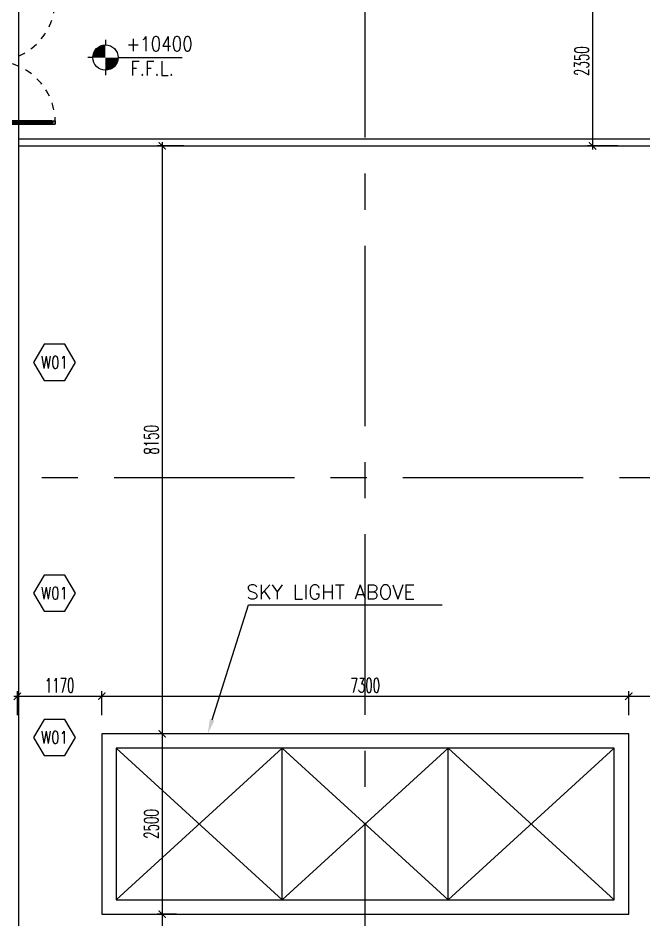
# Model space of a CAD drawing. Extents: x 88852.7 to 88945.7, y 39921.6 to 40001.1.
# Drawn here: x 88893.18 to 88901.85, y 39966.77 to 39979.27 of the extents above; entities that cross this region are included whole.
import ezdxf
from ezdxf.enums import TextEntityAlignment as Align

# ---------------------------------------------------------------- set-up
doc = ezdxf.new("R2010")
doc.units = 0
doc.header["$MEASUREMENT"] = 0
doc.header["$PDMODE"] = 34
doc.linetypes.add('CENTERX2', pattern=[4, 2.5, -0.5, 0.5, -0.5])
doc.linetypes.add('HIDDEN', pattern=[0.375, 0.25, -0.125])
doc.layers.get('0').update_dxf_attribs({"linetype": 'CONTINUOUS'})
doc.layers.get('DEFPOINTS').update_dxf_attribs({"linetype": 'CONTINUOUS'})
for name, color, linetype in [('AXES', 11, 'CENTERX2'), ('DIM', 4, 'CONTINUOUS'), ('DOOR', 7, 'CONTINUOUS'), ('EJ', 9, 'CONTINUOUS'), ('LEV-PL', 7, 'CONTINUOUS'), ('RM-IND', 7, 'CONTINUOUS'), ('RM-NAME', 2, 'CONTINUOUS'), ('ROOF', 7, 'CONTINUOUS'), ('SkyLight', 7, 'CONTINUOUS'), ('STR', 7, 'CONTINUOUS'), ('WALL', 2, 'CONTINUOUS'), ('WIN-BOX', 3, 'CONTINUOUS'), ('WIN-NO', 5, 'CONTINUOUS')]:
    doc.layers.add(name, color=color, linetype=linetype)
doc.styles.add('ROMANS', font='ROMANS.shx', dxfattribs={"width": 0.6})
doc.styles.add('S', font='ROMANS.SHX')
doc.dimstyles.new('STANDARD in', dxfattribs={"dimtxt": 0.2, "dimasz": 0.1, "dimexe": 0.07, "dimexo": 0.07, "dimgap": 0.05, "dimtad": 1, "dimdec": 0, "dimlfac": 1000, "dimzin": 0, "dimdsep": 46, "dimtxsty": 'ROMANS', "dimblk": 'ARCHTICK', "dimcen": 0.05, "dimdle": 0.05, "dimclrd": 4, "dimclre": 4, "dimclrt": 2, "dimadec": 0, "dimazin": 0, "dimtfac": 1, "dimtdec": 0, "dimtmove": 2, "dimatfit": 3, "dimfxl": 0, "dimtolj": 1, "dimtzin": 0, "dimarcsym": 0})

# ---------------------------------------------------------------- blocks, each defined once
blk = doc.blocks.new('_ARCHTICK')
at = {"color": 0, "linetype": 'ByBlock', "const_width": 0.15}
blk.add_lwpolyline([(-0.5, -0.5), (0.5, 0.5)], dxfattribs=at)
blk = doc.blocks.new('*D212')
at = {"layer": 'DEFPOINTS', "color": 0, "linetype": 'ByBlock'}
for p in [(88901.56, 39979.85), (88901.139, 39977.5), (88901.56, 39977.5)]:
    blk.add_point(p, dxfattribs=at)
at = {"layer": 'DIM', "color": 4, "linetype": 'ByBlock', "lineweight": -2}
for p, q in [((88901.49, 39979.85), (88901.069, 39979.85)), ((88901.139, 39979.9), (88901.139, 39977.45)), ((88901.49, 39977.5), (88901.069, 39977.5))]:
    blk.add_line(p, q, dxfattribs=at)
at = {"layer": 'DIM', "color": 4, "linetype": 'ByBlock', "lineweight": -2, "xscale": 0.1, "yscale": 0.1, "zscale": 0.1}
for p, rotation in [((88901.139, 39979.85), 90), ((88901.139, 39977.5), 270)]:
    blk.add_blockref('_ARCHTICK', p, dxfattribs=dict(at, rotation=rotation))
at = {"layer": 'DIM', "color": 2, "linetype": 'ByBlock', "insert": (88900.989, 39978.675), "char_height": 0.2, "attachment_point": 5, "rotation": 90, "style": 'ROMANS'}
blk.add_mtext('\\A1;2350', dxfattribs=at)
blk = doc.blocks.new('A$C272A55A0')
at = {"layer": 'DOOR', "color": 0, "linetype": 'ByBlock'}
for p, q in [((0, 900), (0, 1050)), ((50, 1050), (0, 1050)), ((50, 950), (50, 1050)), ((1750, 950), (1750, 1050)), ((1750, 1050), (1800, 1050)), ((1800, 1050), (1800, 900)), ((0, 900), (25, 900)), ((25, 950), (50, 950)), ((25, 900), (25, 950)), ((75, 900), (25, 900)), ((25, 850), (25, 900)), ((75, 900), (75, 850)), ((1725, 900), (1775, 900)), ((1725, 900), (1725, 850)), ((1775, 950), (1750, 950)), ((1775, 900), (1775, 950)), ((1800, 900), (1775, 900)), ((1775, 850), (1775, 900)), ((42, 850), (25, 850)), ((58, 870), (42, 870)), ((42, 870), (42, 850)), ((58, 850), (58, 870)), ((75, 850), (58, 850)), ((1725, 850), (1742, 850)), ((1742, 870), (1758, 870)), ((1742, 850), (1742, 870)), ((1758, 870), (1758, 850)), ((1758, 850), (1775, 850)), ((1718, 160), (1709, 160)), ((1709, 95), (1709, 160)), ((1725, 173), (1718, 173)), ((1718, 173), (1718, 83)), ((1718, 95), (1718, 160)), ((1775, 173), (1782, 173)), ((1782, 173), (1782, 83)), ((1782, 160), (1791, 160)), ((1782, 95), (1782, 160)), ((1791, 95), (1791, 160)), ((25, 50), (42, 50)), ((25, 50), (25, 0)), ((25, 0), (75, 0)), ((75, 0), (25, 0)), ((42, 50), (42, 30)), ((42, 30), (58, 30)), ((58, 50), (75, 50)), ((58, 50), (58, 30)), ((75, 50), (75, 0)), ((1718, 95), (1709, 95)), ((1725, 83), (1718, 83)), ((1742, 50), (1725, 50)), ((1725, 50), (1725, 0)), ((1775, 0), (1725, 0)), ((1725, 0), (1775, 0)), ((1742, 50), (1742, 30)), ((1758, 30), (1742, 30)), ((1775, 50), (1758, 50)), ((1758, 50), (1758, 30)), ((1775, 83), (1782, 83)), ((1775, 50), (1775, 0)), ((1782, 95), (1791, 95))]:
    blk.add_line(p, q, dxfattribs=at)
at = {"layer": 'DOOR', "color": 9, "linetype": 'ByBlock'}
for p, q in [((50, 1050), (0, 1010)), ((50, 1050), (0, 937)), ((50, 1050), (37, 950)), ((1750, 1050), (1800, 1010)), ((1750, 1050), (1800, 937)), ((1750, 1050), (1763, 950))]:
    blk.add_line(p, q, dxfattribs=at)
at = {"layer": 'DOOR', "linetype": 'ByBlock'}
for p, q in [((25, 850), (25, 50)), ((42, 850), (42, 50)), ((58, 850), (58, 50)), ((75, 50), (75, 850)), ((1725, 50), (1725, 850)), ((1742, 850), (1742, 50)), ((1758, 850), (1758, 50)), ((1775, 850), (1775, 50))]:
    blk.add_line(p, q, dxfattribs=at)
at = {"layer": 'DOOR', "color": 0, "linetype": 'ByBlock'}
for centre in [(1676, 128), (1824, 128)]:
    blk.add_circle(centre, 32.4, dxfattribs=at)
at = {"layer": 'DOOR', "color": 9, "linetype": 'ByBlock'}
for centre, radius, start, end in [((50, 1050), 54.4, 203.2074, 270), ((50, 1050), 34.4, 180, 270), ((50, 1050), 14.4, 180, 270), ((1750, 1050), 14.4, 270, 0), ((1750, 1050), 34.4, 270, 0), ((1750, 1050), 54.4, 270, 336.7926), ((50, 1050), 74.4, 227.7764, 270), ((50, 1050), 94.4, 238.0182, 270), ((50, 1050), 114, 244.0838, 257.3774), ((50, 1050), 134, 248.1598, 259.28), ((50, 1050), 154, 251.1053, 256.2858), ((1750, 1050), 74.4, 270, 312.2236), ((1750, 1050), 94.4, 270, 301.9818), ((1750, 1050), 114, 282.6226, 295.9162), ((1750, 1050), 134, 280.72, 291.8402), ((1750, 1050), 154, 283.7142, 288.8947)]:
    blk.add_arc(centre, radius, start, end, dxfattribs=at)
at = {"layer": 'DOOR', "linetype": 'HIDDEN', "ltscale": 0.5}
for centre, start, end in [((50, 851), 268.3174, 3.2965), ((1750, 851), 176.7035, 271.6826)]:
    blk.add_arc(centre, 851, start, end, dxfattribs=at)
at = {"layer": 'WALL', "linetype": 'ByBlock'}
blk.add_line((1800, 900), (1800, 1050), dxfattribs=at)
blk = doc.blocks.new('LEV1')
at = {"layer": 'LEV-PL'}
for p, q in [((0, 245), (0, 175)), ((-175, 0), (-245, 0)), ((175, 0), (1061, 0)), ((0, -175), (0, -245))]:
    blk.add_line(p, q, dxfattribs=at)
at = {"layer": 'LEV-PL', "const_width": 175}
for points in [[(-88, 0, -0.414214), (0, 88, -1)], [(88, 0, -0.414214), (0, -88, -1)]]:
    blk.add_lwpolyline(points, format="xyb", dxfattribs=at)
at = {"layer": 'LEV-PL'}
blk.add_circle((0, 0), 175, dxfattribs=at)
at = {"layer": 'LEV-PL', "color": 4, "style": 'S', "width": 0.85}
for tag, p in [('+0000', (646, 50)), ('F.F.L.', (646, -250))]:
    blk.add_attdef(tag, text='', height=200, dxfattribs=at).set_placement(p, align=Align.CENTER)
blk = doc.blocks.new('WW1')
at = {"layer": 'WIN-BOX'}
blk.add_lwpolyline([(144, -250), (289, 0), (144, 250), (-144, 250), (-289, 0), (-144, -250)], close=True, dxfattribs=at)
at = {"layer": 'WIN-NO', "style": 'ROMANS', "width": 0.8}
blk.add_attdef('W00', text='', height=170, dxfattribs=at).set_placement((0, 0), align=Align.MIDDLE)
blk = doc.blocks.new('*D754')
at = {"layer": 'DEFPOINTS', "color": 0, "linetype": 'Continuous'}
for p in [(88901.64, 39969.871), (88894.34, 39969.538), (88901.64, 39969.538)]:
    blk.add_point(p, dxfattribs=at)
at = {"layer": 'DIM', "color": 4, "linetype": 'Continuous', "lineweight": -2}
for p, q in [((88894.29, 39969.871), (88901.69, 39969.871)), ((88894.34, 39969.608), (88894.34, 39969.941)), ((88901.64, 39969.608), (88901.64, 39969.941))]:
    blk.add_line(p, q, dxfattribs=at)
at = {"layer": 'DIM', "color": 4, "linetype": 'Continuous', "lineweight": -2, "xscale": 0.1, "yscale": 0.1, "zscale": 0.1, "rotation": 180}
blk.add_blockref('_ARCHTICK', (88894.34, 39969.871), dxfattribs=at)
at = {"layer": 'DIM', "color": 4, "linetype": 'Continuous', "lineweight": -2, "xscale": 0.1, "yscale": 0.1, "zscale": 0.1}
blk.add_blockref('_ARCHTICK', (88901.64, 39969.871), dxfattribs=at)
at = {"layer": 'DIM', "color": 2, "linetype": 'Continuous', "insert": (88897.99, 39970.021), "char_height": 0.2, "attachment_point": 5, "style": 'ROMANS'}
blk.add_mtext('\\A1;7300', dxfattribs=at)
blk = doc.blocks.new('*D755')
at = {"layer": 'DEFPOINTS', "color": 0, "linetype": 'Continuous'}
for p in [(88902.81, 39969.871), (88901.64, 39969.538), (88902.81, 39969.538)]:
    blk.add_point(p, dxfattribs=at)
at = {"layer": 'DIM', "color": 4, "linetype": 'Continuous', "lineweight": -2}
for p, q in [((88901.59, 39969.871), (88902.86, 39969.871)), ((88901.64, 39969.608), (88901.64, 39969.941)), ((88902.81, 39969.608), (88902.81, 39969.941))]:
    blk.add_line(p, q, dxfattribs=at)
at = {"layer": 'DIM', "color": 4, "linetype": 'Continuous', "lineweight": -2, "xscale": 0.1, "yscale": 0.1, "zscale": 0.1, "rotation": 180}
blk.add_blockref('_ARCHTICK', (88901.64, 39969.871), dxfattribs=at)
at = {"layer": 'DIM', "color": 4, "linetype": 'Continuous', "lineweight": -2, "xscale": 0.1, "yscale": 0.1, "zscale": 0.1}
blk.add_blockref('_ARCHTICK', (88902.81, 39969.871), dxfattribs=at)
at = {"layer": 'DIM', "color": 2, "linetype": 'Continuous', "insert": (88902.225, 39970.021), "char_height": 0.2, "attachment_point": 5, "style": 'ROMANS'}
blk.add_mtext('\\A1;1170', dxfattribs=at)
blk = doc.blocks.new('*D756')
at = {"layer": 'DEFPOINTS', "color": 0, "linetype": 'Continuous'}
for p in [(88894.34, 39969.871), (88893.17, 39969.538), (88894.34, 39969.538)]:
    blk.add_point(p, dxfattribs=at)
at = {"layer": 'DIM', "color": 4, "linetype": 'Continuous', "lineweight": -2}
for p, q in [((88893.12, 39969.871), (88894.39, 39969.871)), ((88893.17, 39969.608), (88893.17, 39969.941)), ((88894.34, 39969.608), (88894.34, 39969.941))]:
    blk.add_line(p, q, dxfattribs=at)
at = {"layer": 'DIM', "color": 4, "linetype": 'Continuous', "lineweight": -2, "xscale": 0.1, "yscale": 0.1, "zscale": 0.1, "rotation": 180}
blk.add_blockref('_ARCHTICK', (88893.17, 39969.871), dxfattribs=at)
at = {"layer": 'DIM', "color": 4, "linetype": 'Continuous', "lineweight": -2, "xscale": 0.1, "yscale": 0.1, "zscale": 0.1}
blk.add_blockref('_ARCHTICK', (88894.34, 39969.871), dxfattribs=at)
at = {"layer": 'DIM', "color": 2, "linetype": 'Continuous', "insert": (88893.755, 39970.021), "char_height": 0.2, "attachment_point": 5, "style": 'ROMANS'}
blk.add_mtext('\\A1;1170', dxfattribs=at)
blk = doc.blocks.new('*D757')
at = {"layer": 'DEFPOINTS', "color": 0, "linetype": 'Continuous'}
for p in [(88895.446, 39966.85), (88895.177, 39966.05), (88895.416, 39966.05)]:
    blk.add_point(p, dxfattribs=at)
at = {"layer": 'DIM', "color": 4, "linetype": 'Continuous', "lineweight": -2}
for p, q in [((88895.376, 39966.85), (88895.107, 39966.85)), ((88895.177, 39966.9), (88895.177, 39966)), ((88895.346, 39966.05), (88895.107, 39966.05))]:
    blk.add_line(p, q, dxfattribs=at)
at = {"layer": 'DIM', "color": 4, "linetype": 'Continuous', "lineweight": -2, "xscale": 0.1, "yscale": 0.1, "zscale": 0.1}
for p, rotation in [((88895.177, 39966.85), 90), ((88895.177, 39966.05), 270)]:
    blk.add_blockref('_ARCHTICK', p, dxfattribs=dict(at, rotation=rotation))
at = {"layer": 'DIM', "color": 2, "linetype": 'Continuous', "insert": (88895.027, 39966.45), "char_height": 0.2, "attachment_point": 5, "rotation": 90, "style": 'ROMANS'}
blk.add_mtext('\\A1;800', dxfattribs=at)
blk = doc.blocks.new('*D758')
at = {"layer": 'DEFPOINTS', "color": 0, "linetype": 'Continuous'}
for p in [(88895.481, 39969.35), (88895.177, 39966.85), (88895.388, 39966.85)]:
    blk.add_point(p, dxfattribs=at)
at = {"layer": 'DIM', "color": 4, "linetype": 'Continuous', "lineweight": -2}
for p, q in [((88895.411, 39969.35), (88895.107, 39969.35)), ((88895.177, 39969.4), (88895.177, 39966.8)), ((88895.318, 39966.85), (88895.107, 39966.85))]:
    blk.add_line(p, q, dxfattribs=at)
at = {"layer": 'DIM', "color": 4, "linetype": 'Continuous', "lineweight": -2, "xscale": 0.1, "yscale": 0.1, "zscale": 0.1}
for p, rotation in [((88895.177, 39969.35), 90), ((88895.177, 39966.85), 270)]:
    blk.add_blockref('_ARCHTICK', p, dxfattribs=dict(at, rotation=rotation))
at = {"layer": 'DIM', "color": 2, "linetype": 'Continuous', "insert": (88895.027, 39968.1), "char_height": 0.2, "attachment_point": 5, "rotation": 90, "style": 'ROMANS'}
blk.add_mtext('\\A1;2500', dxfattribs=at)
blk = doc.blocks.new('*D759')
at = {"layer": 'DEFPOINTS', "color": 0, "linetype": 'Continuous'}
for p in [(88895.545, 39977.5), (88895.177, 39969.35), (88895.24, 39969.35)]:
    blk.add_point(p, dxfattribs=at)
at = {"layer": 'DIM', "color": 4, "linetype": 'Continuous', "lineweight": -2}
for p, q in [((88895.475, 39977.5), (88895.107, 39977.5)), ((88895.177, 39977.55), (88895.177, 39969.3)), ((88895.17, 39969.35), (88895.107, 39969.35))]:
    blk.add_line(p, q, dxfattribs=at)
at = {"layer": 'DIM', "color": 4, "linetype": 'Continuous', "lineweight": -2, "xscale": 0.1, "yscale": 0.1, "zscale": 0.1}
for p, rotation in [((88895.177, 39977.5), 90), ((88895.177, 39969.35), 270)]:
    blk.add_blockref('_ARCHTICK', p, dxfattribs=dict(at, rotation=rotation))
at = {"layer": 'DIM', "color": 2, "linetype": 'Continuous', "insert": (88895.027, 39973.425), "char_height": 0.2, "attachment_point": 5, "rotation": 90, "style": 'ROMANS'}
blk.add_mtext('\\A1;8150', dxfattribs=at)

msp = doc.modelspace()

# ---------------------------------------------------------------- linework, layer by layer
at = {"layer": 'AXES'}
for p, q in [((88897.9903, 39921.6153), (88897.9903, 40000.4279)), ((88893.1903, 39921.6153), (88893.1903, 40000.0779)), ((88945.0103, 39972.8996), (88876.9703, 39972.8996))]:
    msp.add_line(p, q, dxfattribs=at)
at = {"layer": 'EJ'}
msp.add_line((88893.1903, 39977.5996), (88893.1903, 39979.7496), dxfattribs=at)
at = {"layer": 'RM-IND'}
for p, q in [((88895.868, 39969.5416), (88896.3744, 39971.1394)), ((88896.3744, 39971.1394), (88899.0571, 39971.1394))]:
    msp.add_line(p, q, dxfattribs=at)
msp.add_solid([(88895.8998, 39969.5316), (88895.8362, 39969.5517), (88895.8076, 39969.351)], dxfattribs=at)
at = {"layer": 'ROOF'}
for p, q in [((88893.1903, 39977.5996), (88902.8103, 39977.5996)), ((88893.1903, 39966.0496), (88893.1903, 39977.5996)), ((88893.1903, 39977.4996), (88902.8103, 39977.4996))]:
    msp.add_line(p, q, dxfattribs=at)
at = {"layer": 'SkyLight'}
for p, q in [((88901.6403, 39969.3496), (88894.3403, 39969.3496)), ((88894.3403, 39969.3496), (88894.3403, 39966.8496)), ((88901.6403, 39966.8496), (88901.6403, 39969.3496)), ((88894.5403, 39969.1496), (88896.8403, 39967.0496)), ((88896.8403, 39969.1496), (88894.5403, 39967.0496)), ((88894.5403, 39969.1496), (88894.5403, 39967.0496)), ((88901.4403, 39969.1496), (88894.5403, 39969.1496)), ((88896.8403, 39967.0496), (88896.8403, 39969.1496)), ((88896.8403, 39967.0496), (88896.8403, 39969.1496)), ((88896.8403, 39967.0496), (88899.1403, 39969.1496)), ((88899.1403, 39967.0496), (88896.8403, 39969.1496)), ((88899.1403, 39967.0496), (88899.1403, 39969.1496)), ((88899.1403, 39967.0496), (88899.1403, 39969.1496)), ((88899.1403, 39969.1496), (88901.4403, 39967.0496)), ((88901.4403, 39969.1496), (88899.1403, 39967.0496)), ((88901.4403, 39967.0496), (88901.4403, 39969.1496)), ((88894.5403, 39967.0496), (88901.4403, 39967.0496)), ((88894.3403, 39966.8496), (88901.6403, 39966.8496))]:
    msp.add_line(p, q, dxfattribs=at)
at = {"layer": 'STR'}
msp.add_line((88893.1903, 39977.4996), (88893.1903, 39977.5996), dxfattribs=at)

# ---------------------------------------------------------------- block references
at = {"layer": 'DOOR', "color": 0, "linetype": 'ByBlock', "xscale": 0.001, "yscale": 0.001, "zscale": 0.001, "rotation": 90}
msp.add_blockref('A$C272A55A0', (88893.6956, 39977.7746), dxfattribs=at)
at = {"layer": 'LEV-PL'}
ref = msp.add_blockref('LEV1', (88894.3903, 39978.7246), dxfattribs=dict(at, xscale=0.001, yscale=0.001, zscale=0.001))
ref.add_attrib('F.F.L.', 'F.F.L.', dxfattribs={"color": 4, "height": 0.2, "style": 'S', "width": 0.85}).set_placement((88895.0364, 39978.4746), align=Align.CENTER)
ref.add_attrib('+0000', '+10400', dxfattribs={"color": 4, "height": 0.2, "style": 'S', "width": 0.85}).set_placement((88895.141, 39978.8149), align=Align.CENTER)
at = {"layer": 'WIN-NO', "xscale": 0.001, "yscale": 0.001, "zscale": 0.001}
for p in [(88893.6849, 39974.4996), (88893.6849, 39971.2996), (88893.6849, 39969.2996)]:
    msp.add_blockref('WW1', p, dxfattribs=at).add_auto_attribs({'W00': 'W01'})

# ---------------------------------------------------------------- texts
at = {"layer": 'RM-NAME', "style": 'ROMANS'}
msp.add_text('SKY LIGHT ABOVE', height=0.2, dxfattribs=at).set_placement((88896.3417, 39971.3144), align=Align.MIDDLE_LEFT)

# ---------------------------------------------------------------- dimensions: what is measured, and where the dimension line sits
at = {"layer": 'DIM', "linetype": 'ByBlock', "ltscale": 0.3}
dim = msp.add_linear_dim(base=(88901.1387, 39977.4996), p1=(88901.5602, 39979.8496), p2=(88901.5602, 39977.4996), angle=90, dimstyle='STANDARD in', dxfattribs=at)
dim.commit()
dim.dimension.update_dxf_attribs({"geometry": '*D212', "text_midpoint": (88900.9887, 39978.6746)})
at = {"layer": 'DIM', "linetype": 'Continuous'}
for base, p1, p2, picture, middle in [((88895.1767, 39969.3496), (88895.5447, 39977.4996), (88895.2404, 39969.3496), '*D759', (88895.0267, 39973.4246)), ((88895.1767, 39966.8496), (88895.481, 39969.3496), (88895.3876, 39966.8496), '*D758', (88895.0267, 39968.0996)), ((88895.1767, 39966.0496), (88895.4463, 39966.8496), (88895.4165, 39966.0496), '*D757', (88895.0267, 39966.4496))]:
    dim = msp.add_linear_dim(base=base, p1=p1, p2=p2, angle=90, dimstyle='STANDARD in', dxfattribs=at)
    dim.commit()
    dim.dimension.update_dxf_attribs({"geometry": picture, "text_midpoint": middle})
for base, p1, p2, picture, middle in [((88894.3403, 39969.8713), (88893.1703, 39969.5376), (88894.3403, 39969.5376), '*D756', (88893.7553, 39970.0213)), ((88901.6403, 39969.8713), (88894.3403, 39969.5376), (88901.6403, 39969.5376), '*D754', (88897.9903, 39970.0213)), ((88902.8103, 39969.8713), (88901.6403, 39969.5376), (88902.8103, 39969.5376), '*D755', (88902.2253, 39970.0213))]:
    dim = msp.add_linear_dim(base=base, p1=p1, p2=p2, dimstyle='STANDARD in', dxfattribs=at)
    dim.commit()
    dim.dimension.update_dxf_attribs({"geometry": picture, "text_midpoint": middle})

doc.saveas('drawing.dxf')
